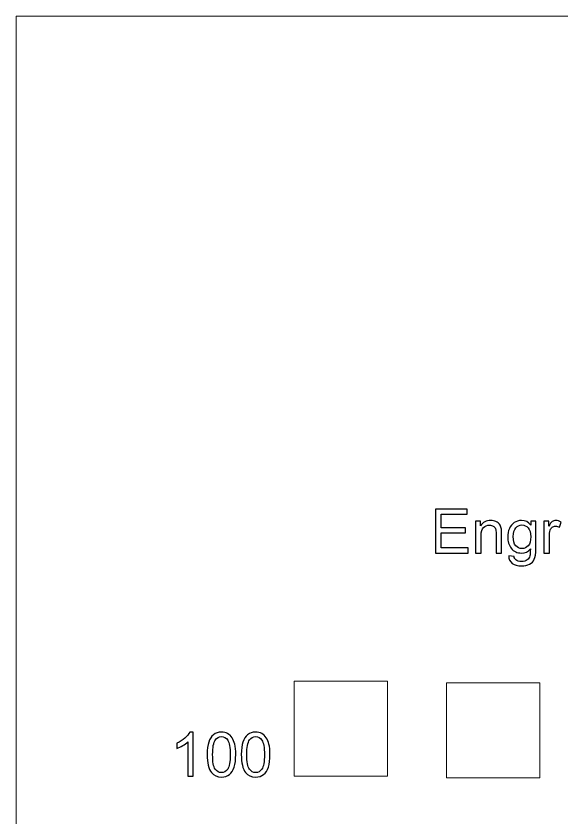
# Model space of a CAD drawing. Header units: centimetres. Extents: x -5.3 to 8.7, y 2.6 to 13.2.
# Drawn here: x -5.34 to -1.89, y 8.09 to 13.15 of the extents above; entities that cross this region are included whole.
import ezdxf

# ---------------------------------------------------------------- set-up
doc = ezdxf.new("R2010")
doc.units = ezdxf.units.CM
doc.header["$MEASUREMENT"] = 0
doc.layers.add('Layer 1', color=7, linetype='Continuous')

msp = doc.modelspace()

# ---------------------------------------------------------------- linework, layer by layer
at = {"layer": 'Layer 1', "color": 250, "lineweight": 9}
for points in [[(-5.3368, 2.64968), (8.73188, 2.64968), (8.73188, 13.15154), (-5.3368, 13.15154), (-5.3368, 2.64968)], [(-3.58174, 8.34969), (-2.99178, 8.34969), (-2.99178, 8.94969), (-3.58174, 8.94969), (-3.58174, 8.34969)], [(-3.58174, 8.34969), (-2.99178, 8.34969), (-2.99178, 8.94969), (-3.58174, 8.94969), (-3.58174, 8.34969)], [(-2.61945, 8.33919), (-2.02949, 8.33919), (-2.02949, 8.93919), (-2.61945, 8.93919), (-2.61945, 8.33919)]]:
    msp.add_lwpolyline(points, close=True, dxfattribs=at)
at = {"layer": 'Layer 1', "color": 250}
for points, knots in [([(-2.68865, 9.75901), (-2.68865, 9.75901), (-2.68865, 10.03686), (-2.68865, 10.03686), (-2.68865, 10.03686), (-2.48803, 10.03686), (-2.48803, 10.03686), (-2.48803, 10.03686), (-2.48803, 10.00426), (-2.48803, 10.00426), (-2.48803, 10.00426), (-2.65179, 10.00426), (-2.65179, 10.00426), (-2.65179, 10.00426), (-2.65179, 9.91889), (-2.65179, 9.91889), (-2.65179, 9.91889), (-2.4985, 9.91889), (-2.4985, 9.91889), (-2.4985, 9.91889), (-2.4985, 9.88629), (-2.4985, 9.88629), (-2.4985, 9.88629), (-2.65179, 9.88629), (-2.65179, 9.88629), (-2.65179, 9.88629), (-2.65179, 9.79161), (-2.65179, 9.79161), (-2.65179, 9.79161), (-2.48143, 9.79161), (-2.48143, 9.79161), (-2.48143, 9.79161), (-2.48143, 9.75901), (-2.48143, 9.75901), (-2.48143, 9.75901), (-2.68865, 9.75901), (-2.68865, 9.75901)], [0, 0, 0, 0, 0.0833333, 0.0833333, 0.0833333, 0.1666667, 0.1666667, 0.1666667, 0.25, 0.25, 0.25, 0.3333333, 0.3333333, 0.3333333, 0.4166667, 0.4166667, 0.4166667, 0.5, 0.5, 0.5, 0.5833333, 0.5833333, 0.5833333, 0.6666667, 0.6666667, 0.6666667, 0.75, 0.75, 0.75, 0.8333333, 0.8333333, 0.8333333, 0.9166667, 0.9166667, 0.9166667, 1, 1, 1, 1]), ([(-2.43486, 9.75901), (-2.43486, 9.75901), (-2.43486, 9.96041), (-2.43486, 9.96041), (-2.43486, 9.96041), (-2.4042, 9.96041), (-2.4042, 9.96041), (-2.4042, 9.96041), (-2.4042, 9.93183), (-2.4042, 9.93183), (-2.38946, 9.95375), (-2.36811, 9.96468), (-2.34024, 9.96468), (-2.32808, 9.96468), (-2.31695, 9.96248), (-2.3068, 9.95815), (-2.29664, 9.95382), (-2.28901, 9.94806), (-2.28397, 9.94101), (-2.27892, 9.93396), (-2.27537, 9.92555), (-2.27336, 9.91585), (-2.27213, 9.90951), (-2.27148, 9.89845), (-2.27148, 9.88267), (-2.27148, 9.88267), (-2.27148, 9.75901), (-2.27148, 9.75901), (-2.27148, 9.75901), (-2.30563, 9.75901), (-2.30563, 9.75901), (-2.30563, 9.75901), (-2.30563, 9.88138), (-2.30563, 9.88138), (-2.30563, 9.89528), (-2.30693, 9.9057), (-2.30958, 9.91255), (-2.31223, 9.91941), (-2.31695, 9.92491), (-2.32368, 9.92904), (-2.33041, 9.93312), (-2.33836, 9.93519), (-2.34742, 9.93519), (-2.3619, 9.93519), (-2.37439, 9.9306), (-2.38493, 9.92135), (-2.39547, 9.91216), (-2.40071, 9.89464), (-2.40071, 9.8689), (-2.40071, 9.8689), (-2.40071, 9.75901), (-2.40071, 9.75901), (-2.40071, 9.75901), (-2.43486, 9.75901), (-2.43486, 9.75901)], [0, 0, 0, 0, 0.0555556, 0.0555556, 0.0555556, 0.1111111, 0.1111111, 0.1111111, 0.1666667, 0.1666667, 0.1666667, 0.2222222, 0.2222222, 0.2222222, 0.2777778, 0.2777778, 0.2777778, 0.3333333, 0.3333333, 0.3333333, 0.3888889, 0.3888889, 0.3888889, 0.4444444, 0.4444444, 0.4444444, 0.5, 0.5, 0.5, 0.5555556, 0.5555556, 0.5555556, 0.6111111, 0.6111111, 0.6111111, 0.6666667, 0.6666667, 0.6666667, 0.7222222, 0.7222222, 0.7222222, 0.7777778, 0.7777778, 0.7777778, 0.8333333, 0.8333333, 0.8333333, 0.8888889, 0.8888889, 0.8888889, 0.9444444, 0.9444444, 0.9444444, 1, 1, 1, 1]), ([(-2.2253, 9.74232), (-2.2253, 9.74232), (-2.19232, 9.73767), (-2.19232, 9.73767), (-2.19096, 9.72745), (-2.18708, 9.72001), (-2.18074, 9.71529), (-2.17227, 9.70901), (-2.16069, 9.70585), (-2.14601, 9.70585), (-2.13023, 9.70585), (-2.118, 9.70901), (-2.1094, 9.71529), (-2.1008, 9.72156), (-2.09498, 9.73042), (-2.09194, 9.74174), (-2.09019, 9.74866), (-2.08935, 9.76321), (-2.08948, 9.7854), (-2.10442, 9.76781), (-2.12298, 9.75901), (-2.14523, 9.75901), (-2.17291, 9.75901), (-2.19439, 9.76897), (-2.20952, 9.78896), (-2.22472, 9.80888), (-2.23229, 9.83281), (-2.23229, 9.86068), (-2.23229, 9.87989), (-2.22879, 9.89761), (-2.22187, 9.91385), (-2.21495, 9.93008), (-2.20486, 9.94256), (-2.19167, 9.95142), (-2.17848, 9.96028), (-2.16295, 9.96468), (-2.1451, 9.96468), (-2.12137, 9.96468), (-2.10177, 9.95498), (-2.08638, 9.93558), (-2.08638, 9.93558), (-2.08638, 9.96041), (-2.08638, 9.96041), (-2.08638, 9.96041), (-2.05494, 9.96041), (-2.05494, 9.96041), (-2.05494, 9.96041), (-2.05494, 9.7865), (-2.05494, 9.7865), (-2.05494, 9.75513), (-2.05811, 9.73295), (-2.06452, 9.71988), (-2.07085, 9.70682), (-2.08101, 9.69647), (-2.09478, 9.6889), (-2.10862, 9.68133), (-2.12563, 9.67752), (-2.14581, 9.67752), (-2.16981, 9.67752), (-2.18915, 9.68289), (-2.20389, 9.69369), (-2.2187, 9.70442), (-2.22582, 9.72066), (-2.2253, 9.74232)], [0, 0, 0, 0, 0.047619, 0.047619, 0.047619, 0.0952381, 0.0952381, 0.0952381, 0.1428571, 0.1428571, 0.1428571, 0.1904762, 0.1904762, 0.1904762, 0.2380952, 0.2380952, 0.2380952, 0.2857143, 0.2857143, 0.2857143, 0.3333333, 0.3333333, 0.3333333, 0.3809524, 0.3809524, 0.3809524, 0.4285714, 0.4285714, 0.4285714, 0.4761905, 0.4761905, 0.4761905, 0.5238095, 0.5238095, 0.5238095, 0.5714286, 0.5714286, 0.5714286, 0.6190476, 0.6190476, 0.6190476, 0.6666667, 0.6666667, 0.6666667, 0.7142857, 0.7142857, 0.7142857, 0.7619048, 0.7619048, 0.7619048, 0.8095238, 0.8095238, 0.8095238, 0.8571429, 0.8571429, 0.8571429, 0.9047619, 0.9047619, 0.9047619, 0.952381, 0.952381, 0.952381, 1, 1, 1, 1]), ([(-2.19736, 9.86314), (-2.19736, 9.83682), (-2.19212, 9.81761), (-2.18164, 9.80551), (-2.1711, 9.79342), (-2.15797, 9.78734), (-2.14219, 9.78734), (-2.12648, 9.78734), (-2.11335, 9.79335), (-2.10267, 9.80538), (-2.09207, 9.81741), (-2.08676, 9.8363), (-2.08676, 9.86204), (-2.08676, 9.88662), (-2.09226, 9.90518), (-2.10319, 9.91766), (-2.11412, 9.93014), (-2.12732, 9.93635), (-2.14271, 9.93635), (-2.15791, 9.93635), (-2.17078, 9.93021), (-2.18145, 9.91792), (-2.19206, 9.90563), (-2.19736, 9.88739), (-2.19736, 9.86314)], [0, 0, 0, 0, 0.125, 0.125, 0.125, 0.25, 0.25, 0.25, 0.375, 0.375, 0.375, 0.5, 0.5, 0.5, 0.625, 0.625, 0.625, 0.75, 0.75, 0.75, 0.875, 0.875, 0.875, 1, 1, 1, 1]), ([(-2.00359, 9.75901), (-2.00359, 9.75901), (-2.00359, 9.96041), (-2.00359, 9.96041), (-2.00359, 9.96041), (-1.97293, 9.96041), (-1.97293, 9.96041), (-1.97293, 9.96041), (-1.97293, 9.92956), (-1.97293, 9.92956), (-1.9651, 9.94386), (-1.95786, 9.9533), (-1.9512, 9.95783), (-1.94454, 9.96242), (-1.93723, 9.96468), (-1.92927, 9.96468), (-1.91776, 9.96468), (-1.90605, 9.96106), (-1.89415, 9.95388), (-1.89415, 9.95388), (-1.90631, 9.92238), (-1.90631, 9.92238), (-1.91459, 9.92704), (-1.92287, 9.92937), (-1.93115, 9.92937), (-1.93859, 9.92937), (-1.94525, 9.9271), (-1.95113, 9.92264), (-1.95702, 9.91818), (-1.96122, 9.91197), (-1.96375, 9.90402), (-1.96756, 9.89192), (-1.96944, 9.87866), (-1.96944, 9.86424), (-1.96944, 9.86424), (-1.96944, 9.75901), (-1.96944, 9.75901), (-1.96944, 9.75901), (-2.00359, 9.75901), (-2.00359, 9.75901)], [0, 0, 0, 0, 0.0769231, 0.0769231, 0.0769231, 0.1538462, 0.1538462, 0.1538462, 0.2307692, 0.2307692, 0.2307692, 0.3076923, 0.3076923, 0.3076923, 0.3846154, 0.3846154, 0.3846154, 0.4615385, 0.4615385, 0.4615385, 0.5384615, 0.5384615, 0.5384615, 0.6153846, 0.6153846, 0.6153846, 0.6923077, 0.6923077, 0.6923077, 0.7692308, 0.7692308, 0.7692308, 0.8461538, 0.8461538, 0.8461538, 0.9230769, 0.9230769, 0.9230769, 1, 1, 1, 1]), ([(-4.21818, 8.34843), (-4.21818, 8.34843), (-4.25233, 8.34843), (-4.25233, 8.34843), (-4.25233, 8.34843), (-4.25233, 8.56587), (-4.25233, 8.56587), (-4.26054, 8.55798), (-4.27135, 8.55016), (-4.28467, 8.54233), (-4.29799, 8.5345), (-4.31002, 8.52862), (-4.32063, 8.52474), (-4.32063, 8.52474), (-4.32063, 8.55772), (-4.32063, 8.55772), (-4.30155, 8.56665), (-4.28486, 8.57751), (-4.27057, 8.59032), (-4.25628, 8.60306), (-4.24612, 8.61542), (-4.24017, 8.62745), (-4.24017, 8.62745), (-4.21818, 8.62745), (-4.21818, 8.62745), (-4.21818, 8.62745), (-4.21818, 8.34843), (-4.21818, 8.34843)], [0, 0, 0, 0, 0.1111111, 0.1111111, 0.1111111, 0.2222222, 0.2222222, 0.2222222, 0.3333333, 0.3333333, 0.3333333, 0.4444444, 0.4444444, 0.4444444, 0.5555556, 0.5555556, 0.5555556, 0.6666667, 0.6666667, 0.6666667, 0.7777778, 0.7777778, 0.7777778, 0.8888889, 0.8888889, 0.8888889, 1, 1, 1, 1]), ([(-4.13041, 8.48554), (-4.13041, 8.51834), (-4.12705, 8.54485), (-4.12032, 8.5649), (-4.11353, 8.58502), (-4.10351, 8.60047), (-4.09018, 8.61128), (-4.07692, 8.62208), (-4.06017, 8.62745), (-4.03999, 8.62745), (-4.02512, 8.62745), (-4.01205, 8.62447), (-4.00073, 8.61846), (-3.98948, 8.61244), (-3.98017, 8.60377), (-3.97292, 8.59246), (-3.96568, 8.5812), (-3.95999, 8.56743), (-3.95585, 8.55119), (-3.95165, 8.53496), (-3.94958, 8.51303), (-3.94958, 8.48554), (-3.94958, 8.45295), (-3.95294, 8.42656), (-3.9596, 8.40651), (-3.96626, 8.3864), (-3.97629, 8.37094), (-3.98961, 8.36007), (-4.00287, 8.34921), (-4.01969, 8.34377), (-4.03999, 8.34377), (-4.0667, 8.34377), (-4.08772, 8.35328), (-4.10299, 8.37236), (-4.12129, 8.39564), (-4.13041, 8.43335), (-4.13041, 8.48554)], [0, 0, 0, 0, 0.0833333, 0.0833333, 0.0833333, 0.1666667, 0.1666667, 0.1666667, 0.25, 0.25, 0.25, 0.3333333, 0.3333333, 0.3333333, 0.4166667, 0.4166667, 0.4166667, 0.5, 0.5, 0.5, 0.5833333, 0.5833333, 0.5833333, 0.6666667, 0.6666667, 0.6666667, 0.75, 0.75, 0.75, 0.8333333, 0.8333333, 0.8333333, 0.9166667, 0.9166667, 0.9166667, 1, 1, 1, 1]), ([(-3.91458, 8.48554), (-3.91458, 8.51834), (-3.91122, 8.54485), (-3.90449, 8.5649), (-3.8977, 8.58502), (-3.88768, 8.60047), (-3.87435, 8.61128), (-3.86109, 8.62208), (-3.84434, 8.62745), (-3.82416, 8.62745), (-3.80929, 8.62745), (-3.79622, 8.62447), (-3.7849, 8.61846), (-3.77365, 8.61244), (-3.76434, 8.60377), (-3.75709, 8.59246), (-3.74985, 8.5812), (-3.74416, 8.56743), (-3.74002, 8.55119), (-3.73582, 8.53496), (-3.73375, 8.51303), (-3.73375, 8.48554), (-3.73375, 8.45295), (-3.73711, 8.42656), (-3.74377, 8.40651), (-3.75043, 8.3864), (-3.76046, 8.37094), (-3.77378, 8.36007), (-3.78704, 8.34921), (-3.80386, 8.34377), (-3.82416, 8.34377), (-3.85087, 8.34377), (-3.87189, 8.35328), (-3.88716, 8.37236), (-3.90546, 8.39564), (-3.91458, 8.43335), (-3.91458, 8.48554)], [0, 0, 0, 0, 0.0833333, 0.0833333, 0.0833333, 0.1666667, 0.1666667, 0.1666667, 0.25, 0.25, 0.25, 0.3333333, 0.3333333, 0.3333333, 0.4166667, 0.4166667, 0.4166667, 0.5, 0.5, 0.5, 0.5833333, 0.5833333, 0.5833333, 0.6666667, 0.6666667, 0.6666667, 0.75, 0.75, 0.75, 0.8333333, 0.8333333, 0.8333333, 0.9166667, 0.9166667, 0.9166667, 1, 1, 1, 1]), ([(-4.09549, 8.48542), (-4.09549, 8.43969), (-4.09018, 8.40929), (-4.07951, 8.39429), (-4.06884, 8.37922), (-4.05565, 8.37171), (-4.03999, 8.37171), (-4.02434, 8.37171), (-4.01115, 8.37928), (-4.00048, 8.39435), (-3.9898, 8.40948), (-3.9845, 8.43982), (-3.9845, 8.48542), (-3.9845, 8.53114), (-3.9898, 8.56154), (-4.00048, 8.57654), (-4.01108, 8.59161), (-4.02441, 8.59912), (-4.04038, 8.59912), (-4.05603, 8.59912), (-4.06858, 8.59246), (-4.07796, 8.5792), (-4.08967, 8.56232), (-4.09549, 8.53101), (-4.09549, 8.48542)], [0, 0, 0, 0, 0.125, 0.125, 0.125, 0.25, 0.25, 0.25, 0.375, 0.375, 0.375, 0.5, 0.5, 0.5, 0.625, 0.625, 0.625, 0.75, 0.75, 0.75, 0.875, 0.875, 0.875, 1, 1, 1, 1]), ([(-3.87966, 8.48542), (-3.87966, 8.43969), (-3.87435, 8.40929), (-3.86368, 8.39429), (-3.85301, 8.37922), (-3.83982, 8.37171), (-3.82416, 8.37171), (-3.80851, 8.37171), (-3.79532, 8.37928), (-3.78465, 8.39435), (-3.77397, 8.40948), (-3.76867, 8.43982), (-3.76867, 8.48542), (-3.76867, 8.53114), (-3.77397, 8.56154), (-3.78465, 8.57654), (-3.79525, 8.59161), (-3.80858, 8.59912), (-3.82455, 8.59912), (-3.8402, 8.59912), (-3.85275, 8.59246), (-3.86213, 8.5792), (-3.87384, 8.56232), (-3.87966, 8.53101), (-3.87966, 8.48542)], [0, 0, 0, 0, 0.125, 0.125, 0.125, 0.25, 0.25, 0.25, 0.375, 0.375, 0.375, 0.5, 0.5, 0.5, 0.625, 0.625, 0.625, 0.75, 0.75, 0.75, 0.875, 0.875, 0.875, 1, 1, 1, 1])]:
    msp.add_open_spline(points, degree=3, knots=knots, dxfattribs=at)

doc.saveas('drawing.dxf')
